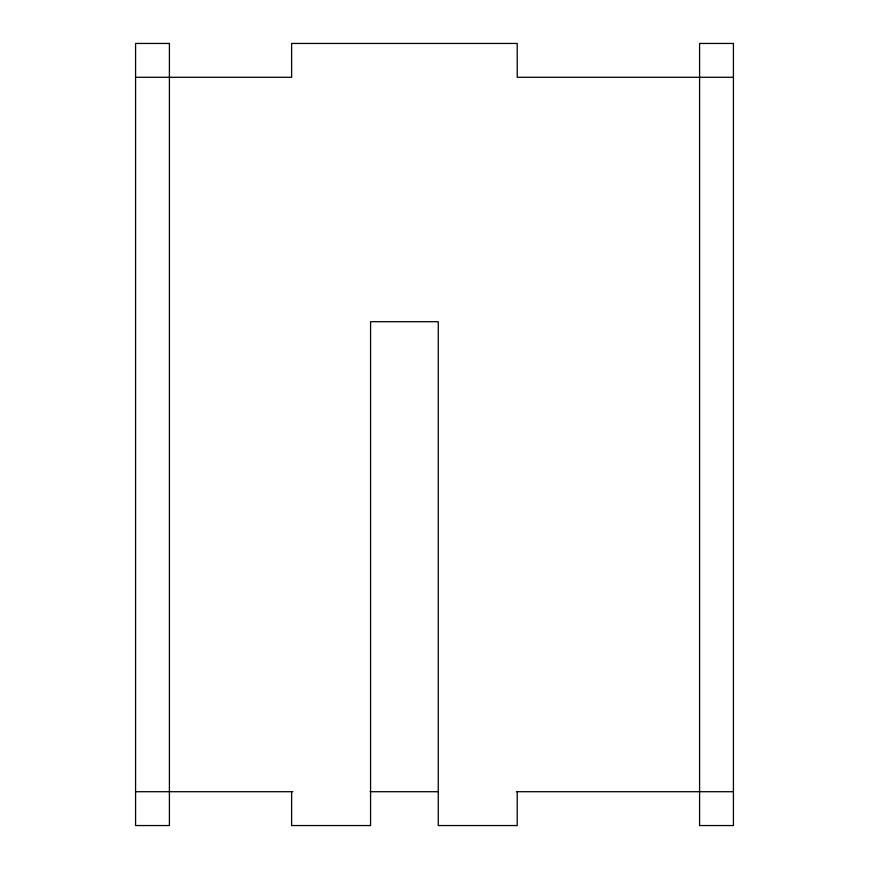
<?xml version="1.0" encoding="UTF-8"?>
<svg xmlns="http://www.w3.org/2000/svg" width="869" height="869" viewBox="0 0 869 869"><rect width="100%" height="100%" fill="white"/><g stroke="black" fill="none" stroke-linecap="round" stroke-linejoin="round"><path stroke-width="1.3" d="M135.575 77.287L291.626 77.287L291.615 43.45L517.218 43.45L517.229 77.287L733.425 77.287M135.575 791.713L292.853 791.713M370.042 791.713L437.943 791.713M516.479 791.713L733.425 791.713M517.218 791.713L517.218 825.55L438.258 825.55L438.258 321.693L370.574 321.693L370.574 825.55L291.615 825.55L291.615 791.713M169.412 43.45L135.575 43.45L135.575 825.55L169.412 825.55L169.412 43.45M733.425 43.45L699.588 43.45L699.588 825.55L733.425 825.55L733.425 43.45"/></g></svg>
